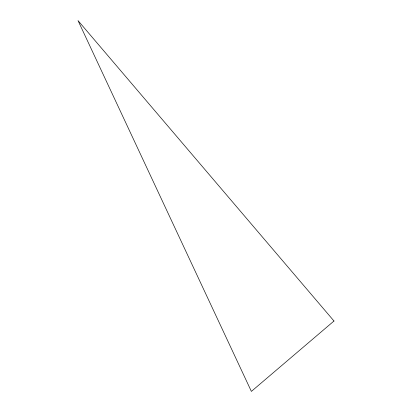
<?xml version="1.0" encoding="UTF-8"?>
<svg xmlns="http://www.w3.org/2000/svg" width="412" height="412" viewBox="0 0 412 412"><rect width="100%" height="100%" fill="white"/><g stroke="black" fill="none" stroke-linecap="round" stroke-linejoin="round"><path stroke-width="0.62" d="M333.983 321.015L251.372 391.4L78.017 20.6L333.983 321.015"/></g></svg>
